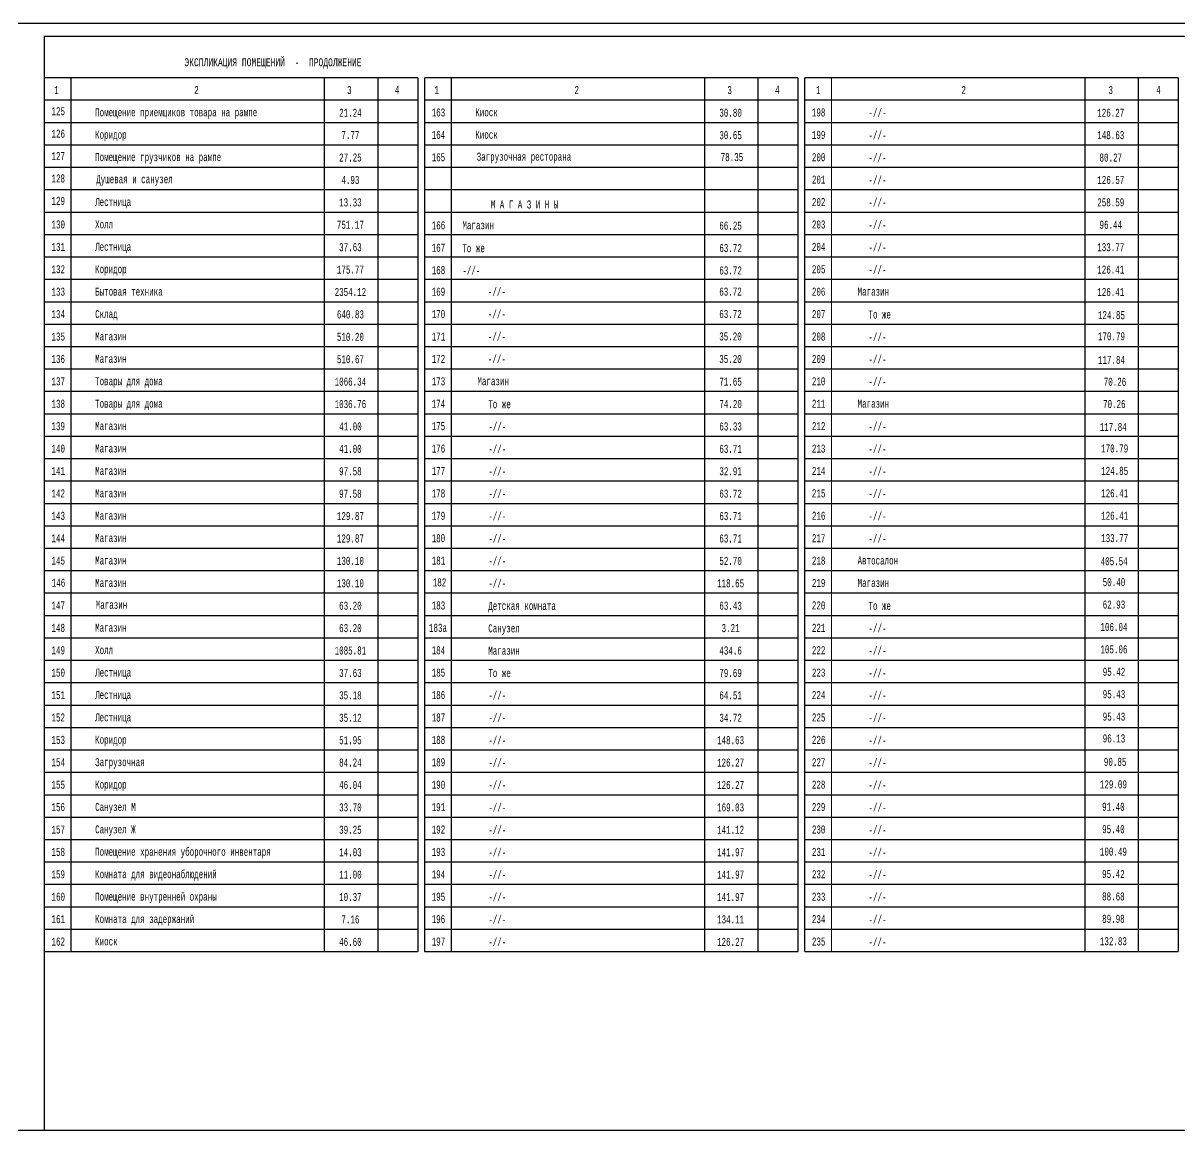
# Model space of a CAD drawing. Extents: x -4497 to 351150, y -50 to 322254.
# Drawn here: x 117209 to 203923, y -50 to 83000 of the extents above; entities that cross this region are included whole.
import ezdxf
from ezdxf.enums import TextEntityAlignment as Align

# ---------------------------------------------------------------- set-up
doc = ezdxf.new("R2010")
doc.units = 0
doc.header["$LTSCALE"] = 100
doc.layers.get('0').update_dxf_attribs({"linetype": 'CONTINUOUS'})
doc.layers.get('Defpoints').update_dxf_attribs({"linetype": 'CONTINUOUS'})
doc.layers.add('EEE', color=7, linetype='CONTINUOUS')
doc.styles.get("Standard").update_dxf_attribs({"font": 'monotxt.shx', "width": 0.65, "height": 600})

msp = doc.modelspace()

# ---------------------------------------------------------------- linework, layer by layer
at = {"color": 7}
msp.add_line((0, 0), (120761.6, 0), dxfattribs=at)
at = {"layer": 'Defpoints', "color": 7}
msp.add_line((-4300, 83000), (323680, 83000), dxfattribs=at)
at = {"layer": 'EEE', "linetype": 'Continuous', "lineweight": -3}
for points, const_width in [([(118800, 0), (232300, 0), (232300, 82000), (118800, 82000), (118800, 0), (118800, 0), (118800, 0)], 100), ([(118800, 78915.5), (146800, 78915.5)], 100), ([(118800, 78915.5), (146800, 78915.5)], 100), ([(118800, 78915.5), (146800, 78915.5)], 70), ([(118800, 78915.5), (146800, 78915.5)], 70), ([(120800, 78915.5), (120800, 13395.5)], 100), ([(139800, 78915.5), (139800, 13395.5)], 100), ([(143800, 78915.5), (143800, 13395.5)], 100), ([(146800, 78915.5), (146800, 13395.5)], 100), ([(147300.4, 13395.5), (147300.4, 78915.5)], 100), ([(147300.4, 78915.5), (175300.4, 78915.5)], 100), ([(147300.4, 78915.5), (175300.4, 78915.5)], 70), ([(147300.4, 78915.5), (175300.4, 78915.5)], 70), ([(149300.4, 78915.5), (149300.4, 13395.5)], 100), ([(168300.4, 78915.5), (168300.4, 13395.5)], 100), ([(172300.4, 78915.5), (172300.4, 13395.5)], 100), ([(175300.4, 78915.5), (175300.4, 13395.5)], 100), ([(175800.4, 13395.5), (175800.4, 78915.5)], 100), ([(175800.4, 78915.5), (203800.4, 78915.5)], 100), ([(175800.4, 78915.5), (203800.4, 78915.5)], 70), ([(175800.4, 78915.5), (203800.4, 78915.5)], 70), ([(177800.4, 78915.5), (177800.4, 13395.5)], 70), ([(196800.4, 78915.5), (196800.4, 13395.5)], 100), ([(200800.4, 78915.5), (200800.4, 13395.5)], 100), ([(203800.4, 78915.5), (203800.4, 13395.5)], 100), ([(118800, 77235.5), (146800, 77235.5)], 100), ([(147300.4, 77235.5), (175300.4, 77235.5)], 100), ([(175800.4, 77235.5), (203800.4, 77235.5)], 100)]:
    msp.add_lwpolyline(points, dxfattribs=dict(at, const_width=const_width))
for points in [[(118800, 75555.5), (146800, 75555.5)], [(118800, 75555.5), (146800, 75555.5)], [(147300.4, 75555.5), (175300.4, 75555.5)], [(147300.4, 75555.5), (175300.4, 75555.5)], [(175800.4, 75555.5), (203800.4, 75555.5)], [(175800.4, 75555.5), (203800.4, 75555.5)], [(118800, 73875.5), (146800, 73875.5)], [(147300.4, 73875.5), (175300.4, 73875.5)], [(175800.4, 73875.5), (203800.4, 73875.5)], [(118800, 72195.5), (146800, 72195.5)], [(147300.4, 72195.5), (175300.4, 72195.5)], [(175800.4, 72195.5), (203800.4, 72195.5)], [(118800, 70515.5), (146800, 70515.5)], [(147300.4, 70515.5), (175300.4, 70515.5)], [(175800.4, 70515.5), (203800.4, 70515.5)], [(118800, 68835.5), (146800, 68835.5)], [(147300.4, 68835.5), (175300.4, 68835.5)], [(175800.4, 68835.5), (203800.4, 68835.5)], [(118800, 67155.5), (146800, 67155.5)], [(147300.4, 67155.5), (175300.4, 67155.5)], [(175800.4, 67155.5), (203800.4, 67155.5)], [(118800, 65475.5), (146800, 65475.5)], [(147300.4, 65475.5), (175300.4, 65475.5)], [(175800.4, 65475.5), (203800.4, 65475.5)], [(118800, 63795.5), (146800, 63795.5)], [(147300.4, 63795.5), (175300.4, 63795.5)], [(175800.4, 63795.5), (203800.4, 63795.5)], [(118800, 62115.5), (146800, 62115.5)], [(147300.4, 62115.5), (175300.4, 62115.5)], [(175800.4, 62115.5), (203800.4, 62115.5)], [(118800, 60435.5), (146800, 60435.5)], [(147300.4, 60435.5), (175300.4, 60435.5)], [(175800.4, 60435.5), (203800.4, 60435.5)], [(118800, 58755.5), (146800, 58755.5)], [(147300.4, 58755.5), (175300.4, 58755.5)], [(175800.4, 58755.5), (203800.4, 58755.5)], [(118800, 57075.5), (146800, 57075.5)], [(147300.4, 57075.5), (175300.4, 57075.5)], [(175800.4, 57075.5), (203800.4, 57075.5)], [(118800, 55395.5), (146800, 55395.5)], [(147300.4, 55395.5), (175300.4, 55395.5)], [(175800.4, 55395.5), (203800.4, 55395.5)], [(118800, 53715.5), (146800, 53715.5)], [(147300.4, 53715.5), (175300.4, 53715.5)], [(175800.4, 53715.5), (203800.4, 53715.5)], [(118800, 52035.5), (146800, 52035.5)], [(147300.4, 52035.5), (175300.4, 52035.5)], [(175800.4, 52035.5), (203800.4, 52035.5)], [(118800, 50355.5), (146800, 50355.5)], [(147300.4, 50355.5), (175300.4, 50355.5)], [(175800.4, 50355.5), (203800.4, 50355.5)], [(118800, 48675.5), (146800, 48675.5)], [(147300.4, 48675.5), (175300.4, 48675.5)], [(175800.4, 48675.5), (203800.4, 48675.5)], [(118800, 46995.5), (146800, 46995.5)], [(147300.4, 46995.5), (175300.4, 46995.5)], [(175800.4, 46995.5), (203800.4, 46995.5)], [(118800, 45315.5), (146800, 45315.5)], [(147300.4, 45315.5), (175300.4, 45315.5)], [(175800.4, 45315.5), (203800.4, 45315.5)], [(118800, 43635.5), (146800, 43635.5)], [(147300.4, 43635.5), (175300.4, 43635.5)], [(175800.4, 43635.5), (203800.4, 43635.5)], [(118800, 41955.5), (146800, 41955.5)], [(147300.4, 41955.5), (175300.4, 41955.5)], [(175800.4, 41955.5), (203800.4, 41955.5)], [(118800, 40275.5), (146800, 40275.5)], [(147300.4, 40275.5), (175300.4, 40275.5)], [(175800.4, 40275.5), (203800.4, 40275.5)], [(118800, 38595.5), (146800, 38595.5)], [(147300.4, 38595.5), (175300.4, 38595.5)], [(175800.4, 38595.5), (203800.4, 38595.5)], [(118800, 36915.5), (146800, 36915.5)], [(147300.4, 36915.5), (175300.4, 36915.5)], [(175800.4, 36915.5), (203800.4, 36915.5)], [(118800, 35235.5), (146800, 35235.5)], [(147300.4, 35235.5), (175300.4, 35235.5)], [(175800.4, 35235.5), (203800.4, 35235.5)], [(118800, 33555.5), (146800, 33555.5)], [(147300.4, 33555.5), (175300.4, 33555.5)], [(175800.4, 33555.5), (203800.4, 33555.5)], [(118800, 31875.5), (146800, 31875.5)], [(147300.4, 31875.5), (175300.4, 31875.5)], [(175800.4, 31875.5), (203800.4, 31875.5)], [(118800, 30195.5), (146800, 30195.5)], [(147300.4, 30195.5), (175300.4, 30195.5)], [(175800.4, 30195.5), (203800.4, 30195.5)], [(118800, 28515.5), (146800, 28515.5)], [(147300.4, 28515.5), (175300.4, 28515.5)], [(175800.4, 28515.5), (203800.4, 28515.5)], [(118800, 26835.5), (146800, 26835.5)], [(147300.4, 26835.5), (175300.4, 26835.5)], [(175800.4, 26835.5), (203800.4, 26835.5)], [(118800, 25155.5), (146800, 25155.5)], [(147300.4, 25155.5), (175300.4, 25155.5)], [(175800.4, 25155.5), (203800.4, 25155.5)], [(118800, 23475.5), (146800, 23475.5)], [(147300.4, 23475.5), (175300.4, 23475.5)], [(175800.4, 23475.5), (203800.4, 23475.5)], [(118800, 21795.5), (146800, 21795.5)], [(147300.4, 21795.5), (175300.4, 21795.5)], [(175800.4, 21795.5), (203800.4, 21795.5)], [(118800, 20115.5), (146800, 20115.5)], [(147300.4, 20115.5), (175300.4, 20115.5)], [(175800.4, 20115.5), (203800.4, 20115.5)], [(118800, 18435.5), (146800, 18435.5)], [(147300.4, 18435.5), (175300.4, 18435.5)], [(175800.4, 18435.5), (203800.4, 18435.5)], [(118800, 16755.5), (146800, 16755.5)], [(147300.4, 16755.5), (175300.4, 16755.5)], [(175800.4, 16755.5), (203800.4, 16755.5)], [(118800, 15075.5), (146800, 15075.5)], [(147300.4, 15075.5), (175300.4, 15075.5)], [(175800.4, 15075.5), (203800.4, 15075.5)], [(118800, 13395.5), (146800, 13395.5)], [(147300.4, 13395.5), (175300.4, 13395.5)], [(175800.4, 13395.5), (203800.4, 13395.5)]]:
    msp.add_lwpolyline(points, dxfattribs=at)

# ---------------------------------------------------------------- texts
at = {"layer": 'EEE', "linetype": 'Continuous', "lineweight": 20, "width": 0.691197}
msp.add_text('ЭКСПЛИКАЦИЯ ПОМЕЩЕНИЙ  -  ПРОДОЛЖЕНИЕ', height=600, dxfattribs=at).set_placement((129299.1, 79766))
at = {"layer": 'EEE', "linetype": 'Continuous', "lineweight": -3, "width": 0.65}
for s, p in [('1', (119712, 77983.9)), ('2', (130206.1, 77983.9)), ('3', (141667.3, 77983.9)), ('4', (145249.2, 78006.2)), ('1', (148212.4, 77983.9)), ('2', (158706.5, 77983.9)), ('3', (170167.7, 77983.9)), ('4', (173749.6, 78006.2)), ('1', (176812.6, 77983.9)), ('2', (187712.4, 77983.9)), ('3', (198735.8, 77983.9)), ('4', (202315.2, 77989.3))]:
    msp.add_text(s, height=600, dxfattribs=at).set_placement(p, align=Align.MIDDLE_CENTER)
for s, p in [('125', (119336.7, 76392.1)), ('163', (147837.1, 76303.9)), ('198', (176337.1, 76303.9)), ('-//-', (180578.8, 76270.6)), ('126', (119336.7, 74712.1)), ('164', (147837.1, 74623.9)), ('199', (176337.1, 74623.9)), ('-//-', (180578.8, 74590.6)), ('127', (119336.7, 73032.1)), ('165', (147837.1, 72943.9)), ('200', (176337.1, 72943.9)), ('-//-', (180578.8, 72910.6)), ('128', (119336.7, 71352.1)), ('201', (176337.1, 71263.9)), ('-//-', (180578.8, 71230.6)), ('129', (119336.7, 69672.1)), ('202', (176337.1, 69583.9)), ('-//-', (180578.8, 69550.6)), ('130', (119336.7, 67903.9)), ('166', (147837.1, 67838.5)), ('203', (176337.1, 67903.9)), ('-//-', (180578.8, 67870.6)), ('131', (119336.7, 66223.9)), ('167', (147837.1, 66158.5)), ('То же', (150132.9, 66125.2)), ('204', (176337.1, 66223.9)), ('-//-', (180578.8, 66190.6)), ('132', (119336.7, 64543.9)), ('168', (147837.1, 64478.5)), ('-//-', (150132.9, 64445.2)), ('205', (176337.1, 64543.9)), ('-//-', (180578.8, 64510.6)), ('133', (119336.7, 62863.9)), ('169', (147837.1, 62863.9)), ('-//-', (152049.1, 62858.6)), ('206', (176337.1, 62863.9)), ('134', (119336.7, 61183.9)), ('170', (147837.1, 61183.9)), ('-//-', (152049.1, 61178.6)), ('207', (176337.1, 61183.9)), ('То же', (180578.8, 61150.6)), ('-//-', (152049.1, 59498.6)), ('135', (119336.7, 59503.9)), ('171', (147837.1, 59503.9)), ('208', (176337.1, 59503.9)), ('-//-', (180578.8, 59470.6)), ('136', (119336.7, 57823.9)), ('172', (147837.1, 57823.9)), ('-//-', (152049.1, 57818.6)), ('209', (176337.1, 57823.9)), ('-//-', (180578.8, 57790.6)), ('137', (119336.7, 56143.9)), ('173', (147837.1, 56143.9)), ('210', (176337.1, 56143.9)), ('-//-', (180578.8, 56110.6)), ('138', (119336.7, 54463.9)), ('174', (147837.1, 54463.9)), ('То же', (152078.8, 54430.6)), ('211', (176337.1, 54463.9)), ('139', (119336.7, 52783.9)), ('175', (147837.1, 52783.9)), ('-//-', (152078.8, 52750.6)), ('212', (176337.1, 52783.9)), ('-//-', (180578.8, 52750.6)), ('140', (119336.7, 51103.9)), ('176', (147837.1, 51103.9)), ('-//-', (152078.8, 51070.6)), ('213', (176337.1, 51103.9)), ('-//-', (180578.8, 51070.6)), ('141', (119336.7, 49423.9)), ('177', (147837.1, 49423.9)), ('-//-', (152078.8, 49390.6)), ('214', (176337.1, 49423.9)), ('-//-', (180578.8, 49390.6)), ('142', (119336.7, 47743.9)), ('178', (147837.1, 47743.9)), ('-//-', (152078.8, 47710.6)), ('215', (176337.1, 47743.9)), ('-//-', (180578.8, 47710.6)), ('143', (119336.7, 46063.9)), ('179', (147837.1, 46063.9)), ('-//-', (152078.8, 46030.6)), ('216', (176337.1, 46063.9)), ('-//-', (180578.8, 46030.6)), ('144', (119336.7, 44383.9)), ('180', (147837.1, 44383.9)), ('-//-', (152078.8, 44350.6)), ('217', (176337.1, 44383.9)), ('-//-', (180578.8, 44350.6)), ('145', (119336.7, 42703.9)), ('181', (147837.1, 42703.9)), ('-//-', (152078.8, 42670.6)), ('218', (176337.1, 42703.9)), ('146', (119354.9, 41042.9)), ('182', (147915.9, 41071)), ('-//-', (152078.8, 40990.6)), ('219', (176337.1, 41023.9)), ('147', (119336.7, 39343.9)), ('183', (147837.1, 39343.9)), ('Детская комната', (152078.8, 39310.6)), ('220', (176337.1, 39343.9)), ('То же', (180578.8, 39310.6)), ('148', (119336.7, 37663.9)), ('183а', (147630.5, 37663.9)), ('Санузел', (152078.8, 37630.6)), ('221', (176337.1, 37663.9)), ('-//-', (180578.8, 37630.6)), ('149', (119336.7, 35983.9)), ('184', (147837.1, 35983.9)), ('Магазин', (152078.8, 35950.6)), ('222', (176337.1, 35983.9)), ('-//-', (180578.8, 35950.6)), ('150', (119336.7, 34303.9)), ('185', (147837.1, 34303.9)), ('То же', (152078.8, 34270.6)), ('223', (176337.1, 34303.9)), ('-//-', (180578.8, 34270.6)), ('151', (119336.7, 32623.9)), ('186', (147837.1, 32623.9)), ('-//-', (152078.8, 32590.6)), ('224', (176337.1, 32623.9)), ('-//-', (180578.8, 32590.6)), ('152', (119336.7, 30943.9)), ('187', (147837.1, 30943.9)), ('-//-', (152078.8, 30910.6)), ('225', (176337.1, 30943.9)), ('-//-', (180578.8, 30910.6)), ('153', (119336.7, 29263.9)), ('188', (147837.1, 29263.9)), ('-//-', (152078.8, 29230.6)), ('226', (176337.1, 29263.9)), ('-//-', (180578.8, 29230.6)), ('154', (119336.7, 27583.9)), ('189', (147837.1, 27583.9)), ('-//-', (152078.8, 27550.6)), ('227', (176337.1, 27583.9)), ('-//-', (180578.8, 27550.6)), ('155', (119336.7, 25903.9)), ('190', (147837.1, 25903.9)), ('-//-', (152078.8, 25870.6)), ('228', (176337.1, 25903.9)), ('-//-', (180578.8, 25870.6)), ('156', (119336.7, 24223.9)), ('191', (147837.1, 24223.9)), ('-//-', (152078.8, 24190.6)), ('229', (176337.1, 24223.9)), ('-//-', (180578.8, 24190.6)), ('157', (119336.7, 22543.9)), ('192', (147837.1, 22543.9)), ('-//-', (152078.8, 22510.6)), ('230', (176337.1, 22543.9)), ('-//-', (180578.8, 22510.6)), ('158', (119336.7, 20863.9)), ('193', (147837.1, 20863.9)), ('-//-', (152078.8, 20830.6)), ('231', (176337.1, 20863.9)), ('-//-', (180578.8, 20830.6)), ('159', (119336.7, 19183.9)), ('194', (147837.1, 19183.9)), ('-//-', (152078.8, 19150.6)), ('232', (176337.1, 19183.9)), ('-//-', (180578.8, 19150.6)), ('160', (119336.7, 17503.9)), ('195', (147837.1, 17503.9)), ('-//-', (152078.8, 17470.6)), ('-//-', (152078.8, 17470.6)), ('233', (176337.1, 17503.9)), ('-//-', (180578.8, 17470.6)), ('161', (119336.7, 15823.9)), ('161', (119336.7, 15823.9)), ('196', (147837.1, 15823.9)), ('-//-', (152078.8, 15790.6)), ('234', (176337.1, 15823.9)), ('-//-', (180578.8, 15790.6)), ('162', (119336.7, 14143.9)), ('197', (147837.1, 14143.9)), ('-//-', (152078.8, 14110.6)), ('235', (176337.1, 14143.9)), ('-//-', (180578.8, 14110.6))]:
    msp.add_text(s, height=600, dxfattribs=at).set_placement(p, align=Align.MIDDLE_LEFT)
for s, p in [('Помещение приемщиков товара на рампе', (122605.9, 76013.9)), ('Киоск', (151106.3, 76013.9)), ('Коридор', (122605.9, 74333.9)), ('Киоск', (151106.3, 74333.9)), ('Помещение грузчиков на рампе', (122605.9, 72653.9)), ('Загрузочная ресторана', (151208.4, 72687.8)), ('Душевая и санузел', (122685.5, 70998.9)), ('Лестница', (122605.9, 69293.9)), ('Холл', (122605.9, 67613.9)), ('Магазин', (150141.2, 67548.5)), ('Лестница', (122605.9, 65933.9)), ('Коридор', (122605.9, 64253.9)), ('Бытовая техника', (122605.9, 62573.9)), ('Магазин', (179764.9, 62573.9)), ('Склад', (122605.9, 60893.9)), ('Магазин', (122605.9, 59213.9)), ('Магазин', (122605.9, 57533.9)), ('Товары для дома', (122605.9, 55853.9)), ('Магазин', (151264.9, 55853.9)), ('Товары для дома', (122605.9, 54173.9)), ('Магазин', (179764.9, 54173.9)), ('Магазин', (122605.9, 52493.9)), ('Магазин', (122605.9, 50813.9)), ('Магазин', (122605.9, 49133.9)), ('Магазин', (122605.9, 47453.9)), ('Магазин', (122605.9, 45773.9)), ('Магазин', (122605.9, 44093.9)), ('Магазин', (122605.9, 42413.9)), ('Автосалон', (179764.9, 42413.9)), ('Магазин', (122605.9, 40733.9)), ('Магазин', (179764.9, 40733.9)), ('Магазин', (122653, 39093.3)), ('Магазин', (122605.9, 37373.9)), ('Холл', (122605.9, 35693.9)), ('Лестница', (122605.9, 34013.9)), ('Лестница', (122605.9, 32333.9)), ('Лестница', (122605.9, 30653.9)), ('Коридор', (122605.9, 28973.9)), ('Загрузочная', (122605.9, 27293.9)), ('Коридор', (122605.9, 25613.9)), ('Санузел М', (122605.9, 23933.9)), ('Санузел Ж', (122605.9, 22253.9)), ('Помещение хранения уборочного инвентаря', (122605.9, 20573.9)), ('Комната для видеонаблюдений', (122605.9, 18893.9)), ('Помещение внутренней охраны', (122605.9, 17213.9)), ('Комната для задержаний', (122605.9, 15533.9)), ('Киоск', (122605.9, 13853.9))]:
    msp.add_text(s, height=600, dxfattribs=at).set_placement(p)
at = {"layer": 'EEE', "color": 3, "linetype": 'Continuous', "lineweight": -3, "width": 0.65}
for s, p in [('21.24', (141743.4, 75981.5)), ('7.77', (141743.4, 74301.5)), ('27.25', (141743.4, 72621.5)), ('4.93', (141743.4, 70941.5)), ('13.33', (141743.4, 69261.5))]:
    msp.add_text(s, height=600, dxfattribs=at).set_placement(p, align=Align.CENTER)
at = {"layer": 'EEE', "linetype": 'Continuous', "lineweight": -3, "width": 0.65}
for s, p in [('30.80', (170243.8, 75981.5)), ('126.27', (198743.8, 75981.5)), ('30.65', (170243.8, 74301.5)), ('148.63', (198743.8, 74301.5)), ('78.35', (170345.9, 72655.4)), ('80.27', (198743.8, 72621.5)), ('126.57', (198743.8, 70941.5)), ('258.59', (198743.8, 69261.5)), ('751.17', (141743.4, 67581.5)), ('66.25', (170243.8, 67516.1)), ('96.44', (198743.8, 67581.5)), ('37.63', (141743.4, 65901.5)), ('63.72', (170243.8, 65836.1)), ('133.77', (198743.8, 65901.5)), ('175.77', (141743.4, 64221.5)), ('63.72', (170243.8, 64156.1)), ('126.41', (198743.8, 64221.5)), ('2354.12', (141743.4, 62541.5)), ('63.72', (170236.5, 62569.5)), ('126.41', (198743.8, 62541.5)), ('640.83', (141743.4, 60861.5)), ('63.72', (170236.5, 60889.5)), ('124.85', (198794.6, 60805.7)), ('510.20', (141743.4, 59181.5)), ('35.20', (170236.5, 59209.5)), ('170.79', (198794.6, 59220)), ('510.67', (141743.4, 57501.5)), ('35.20', (170236.5, 57516.9)), ('117.84', (198794.6, 57447)), ('1066.34', (141743.4, 55821.5)), ('71.65', (170243.8, 55821.5)), ('70.26', (199062.3, 55807.8)), ('1036.76', (141743.4, 54141.5)), ('74.20', (170243.8, 54141.5)), ('70.26', (199008.8, 54141.8)), ('41.00', (141743.4, 52461.5)), ('63.33', (170243.8, 52461.5)), ('117.84', (198928.5, 52422.3)), ('41.00', (141743.4, 50781.5)), ('63.71', (170243.8, 50781.5)), ('170.79', (199035.5, 50809.9)), ('97.58', (141743.4, 49101.5)), ('32.91', (170243.8, 49101.5)), ('124.85', (199035.5, 49129.9)), ('97.58', (141743.4, 47421.5)), ('63.72', (170243.8, 47421.5)), ('126.41', (199035.5, 47449.9)), ('129.87', (141743.4, 45741.5)), ('63.71', (170243.8, 45741.5)), ('126.41', (199035.5, 45769.9)), ('129.87', (141743.4, 44061.5)), ('63.71', (170243.8, 44061.5)), ('133.77', (199035.5, 44089.9)), ('130.10', (141743.4, 42381.5)), ('52.70', (170243.8, 42381.5)), ('405.54', (198999.8, 42354.7)), ('130.10', (141743.4, 40701.5)), ('118.65', (170243.8, 40701.5)), ('50.40', (198983.8, 40788.8)), ('63.20', (141743.4, 39021.5)), ('63.43', (170243.8, 39021.5)), ('62.93', (198983.8, 39108.8)), ('63.20', (141743.4, 37341.5)), ('3.21', (170243.8, 37341.5)), ('106.04', (198983.8, 37428.8)), ('1085.81', (141743.4, 35661.5)), ('434.6', (170243.8, 35661.5)), ('105.06', (198983.8, 35748.8)), ('37.63', (141743.4, 33981.5)), ('79.69', (170243.8, 33981.5)), ('95.42', (198983.8, 34068.8)), ('95.43', (198983.8, 32388.8)), ('35.18', (141743.4, 32301.5)), ('64.51', (170243.8, 32301.5)), ('35.12', (141743.4, 30621.5)), ('34.72', (170243.8, 30621.5)), ('95.43', (198983.8, 30708.8)), ('51.95', (141743.4, 28941.5)), ('148.63', (170243.8, 28941.5)), ('96.13', (198983.8, 29071.6)), ('84.24', (141743.4, 27261.5)), ('126.27', (170243.8, 27261.5)), ('90.85', (199069.4, 27315.7)), ('46.04', (141743.4, 25581.5)), ('126.27', (170243.8, 25581.5)), ('129.09', (198941, 25626)), ('33.70', (141743.4, 23901.5)), ('169.03', (170243.8, 23901.5)), ('91.40', (198941, 23946)), ('39.25', (141743.4, 22221.5)), ('141.12', (170243.8, 22221.5)), ('95.40', (198941, 22266)), ('14.03', (141743.4, 20541.5)), ('141.97', (170243.8, 20541.5)), ('100.49', (198941, 20586)), ('11.00', (141743.4, 18861.5)), ('141.97', (170243.8, 18861.5)), ('95.42', (198941, 18906)), ('10.37', (141743.4, 17181.5)), ('141.97', (170243.8, 17181.5)), ('88.68', (198941, 17226)), ('7.16', (141743.4, 15501.5)), ('134.11', (170243.8, 15501.5)), ('89.98', (198941, 15546)), ('46.60', (141743.4, 13821.5)), ('126.27', (170243.8, 13821.5)), ('132.83', (198941, 13866))]:
    msp.add_text(s, height=600, dxfattribs=at).set_placement(p, align=Align.CENTER)
at = {"layer": 'EEE', "color": 2, "linetype": 'Continuous', "lineweight": -3, "width": 0.65}
msp.add_text('М А Г А З И Н Ы', height=600, dxfattribs=at).set_placement((152268.1, 69104.3))

doc.saveas('drawing.dxf')
